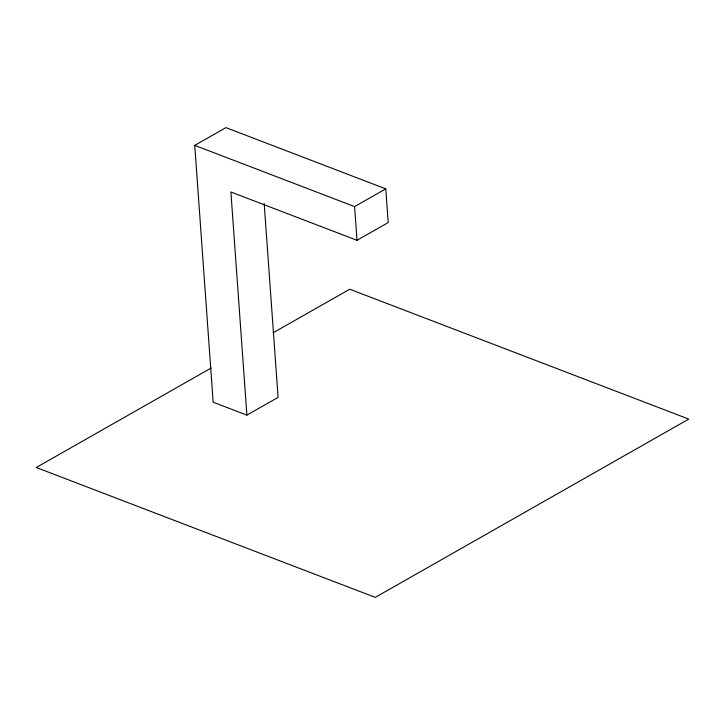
<?xml version="1.0" encoding="UTF-8"?>
<svg xmlns="http://www.w3.org/2000/svg" width="725" height="725" viewBox="0 0 725 725"><rect width="100%" height="100%" fill="white"/><g stroke="black" fill="none" stroke-linecap="round" stroke-linejoin="round"><path stroke-width="1.09" d="M194.744 145.372L225.937 127.627L385.782 188.872L388.201 222.575L357.008 240.31L230.894 191.998L246.89 415.126L213.159 402.203L194.744 145.372L354.588 206.607L385.782 188.872M211.174 368.019L36.25 467.489L375.26 597.373L688.75 419.095L349.74 289.221L273.089 332.811M246.89 415.126L278.083 397.382L264.19 203.562M354.588 206.607L357.008 240.31"/></g></svg>
